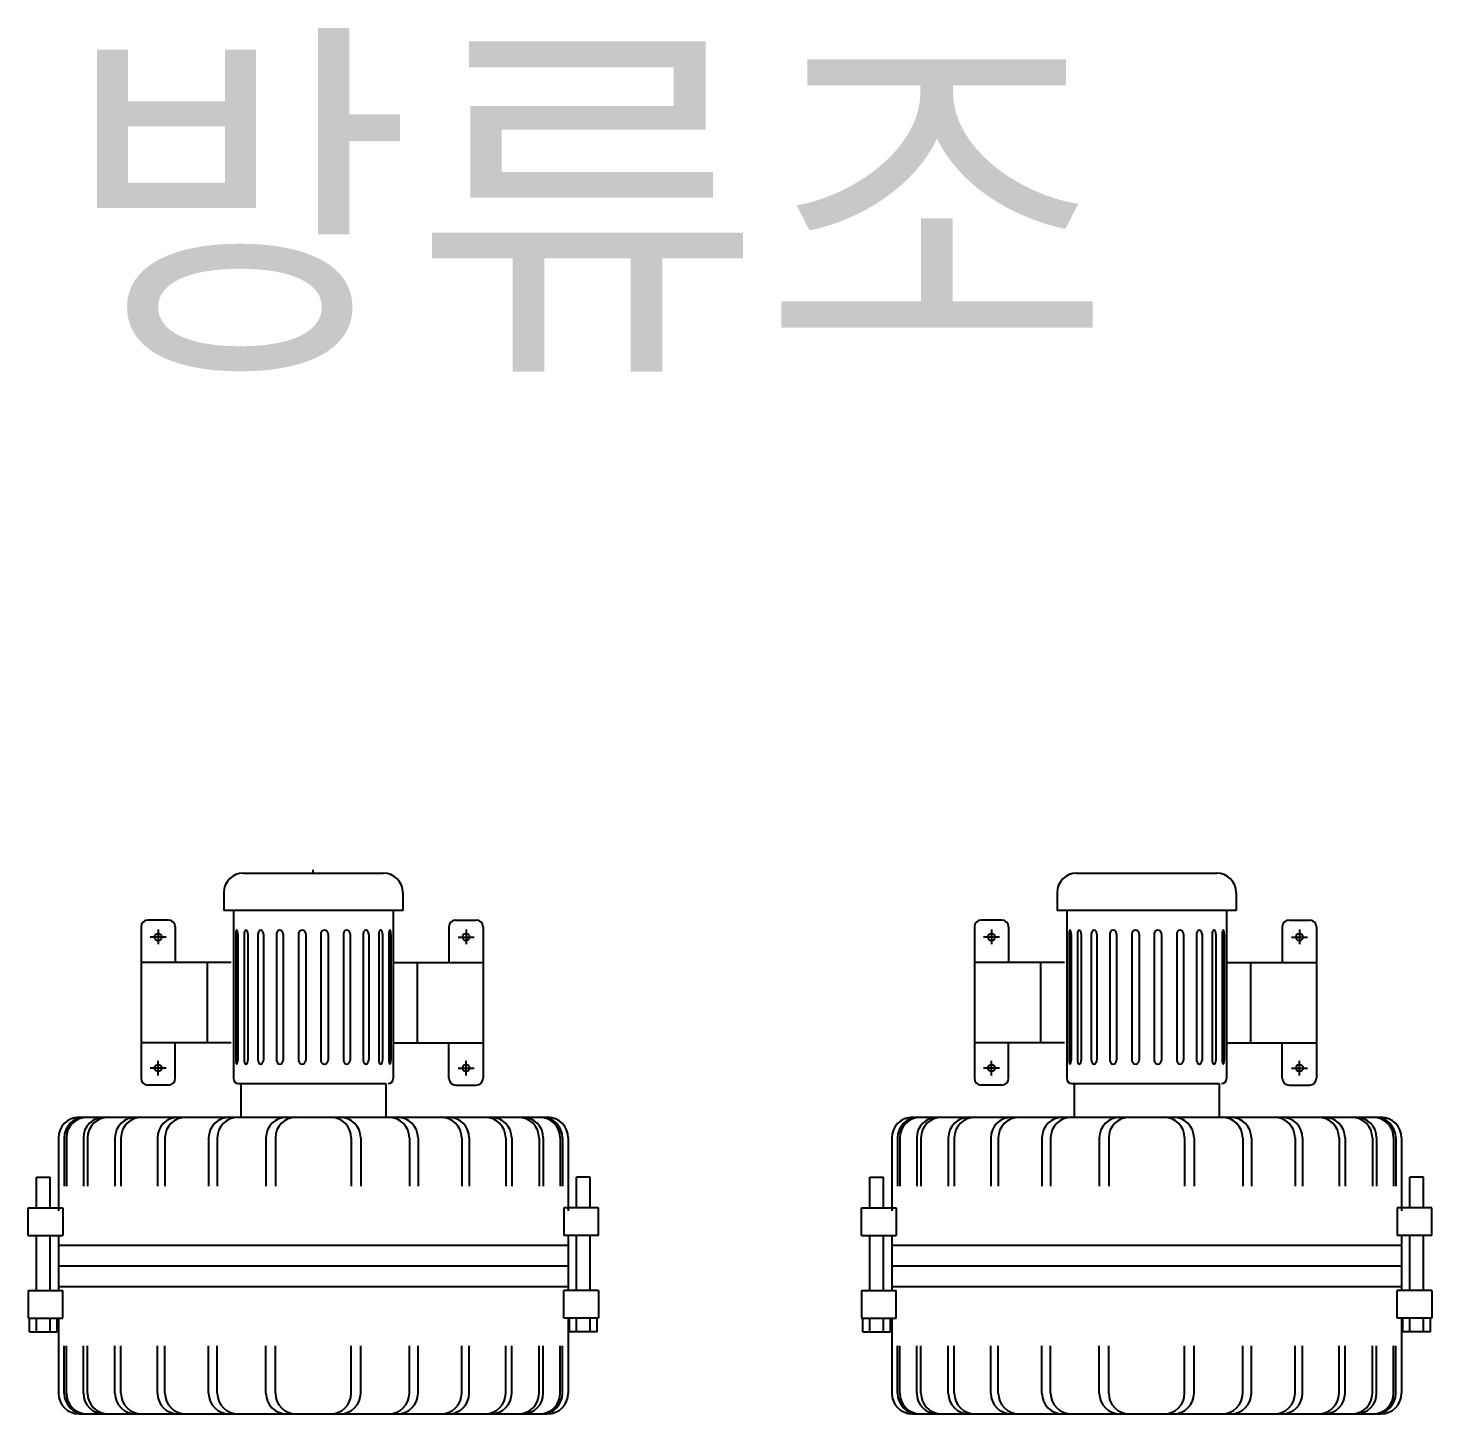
# Model space of a CAD drawing. Header units: millimetres. Extents: x 169673 to 334584, y 156879 to 224061.
# Drawn here: x 310228 to 310935, y 217730 to 218426 of the extents above; entities that cross this region are included whole.
import ezdxf
from ezdxf.enums import TextEntityAlignment as Align

# ---------------------------------------------------------------- set-up
doc = ezdxf.new("R2010")
doc.units = ezdxf.units.MM
doc.header["$LTSCALE"] = 40
doc.header["$MEASUREMENT"] = 0
doc.layers.get('0').update_dxf_attribs({"linetype": 'CONTINUOUS'})
doc.layers.add('A-MKXX-NAME', color=3, linetype='CONTINUOUS', lineweight=25)
doc.styles.add('맑은고딕', font='malgun.ttf')

# ---------------------------------------------------------------- blocks, each defined once
blk = doc.blocks.new('b1')
at = {"color": 4}
for p, q in [((286865.1, 240047.09), (286935.59, 240047.09)), ((287284.33, 240047.09), (287354.82, 240047.09)), ((286855.29, 240037.28), (286855.29, 240028.22)), ((286945.4, 240037.28), (286945.4, 240028.22)), ((287274.52, 240037.28), (287274.52, 240028.22)), ((287364.62, 240037.28), (287364.62, 240028.22)), ((286945.4, 240028.22), (286855.29, 240028.22)), ((286860.2, 240028.22), (286860.2, 239943.71)), ((286940.49, 240028.22), (286940.49, 239943.71)), ((287364.62, 240028.22), (287274.52, 240028.22)), ((287279.43, 240028.22), (287279.43, 239943.71)), ((287359.72, 240028.22), (287359.72, 239943.71)), ((286813.71, 240020.03), (286813.71, 239943.91)), ((286827.44, 240023.47), (286817.14, 240023.47)), ((286822.29, 240018.68), (286822.29, 240011.36)), ((286830.88, 240020.03), (286830.88, 240002.16)), ((286968.59, 240020.03), (286968.59, 240002.16)), ((286972.02, 240023.47), (286982.32, 240023.47)), ((286977.17, 240018.68), (286977.17, 240011.36)), ((286985.75, 240020.03), (286985.75, 239943.91)), ((287232.94, 240020.03), (287232.94, 239943.91)), ((287246.67, 240023.47), (287236.37, 240023.47)), ((287241.52, 240018.68), (287241.52, 240011.36)), ((287250.1, 240020.03), (287250.1, 240002.16)), ((287387.82, 240020.03), (287387.82, 240002.16)), ((287391.25, 240023.47), (287401.55, 240023.47)), ((287396.4, 240018.68), (287396.4, 240011.36)), ((287404.98, 240020.03), (287404.98, 239943.91)), ((286826.3, 240014.88), (286818.28, 240014.88)), ((286861.32, 240016.45), (286861.32, 239953.03)), ((286862.33, 240016.45), (286862.33, 239953.03)), ((286865.49, 240016.45), (286865.49, 239953.03)), ((286867.46, 240016.45), (286867.46, 239953.03)), ((286872.48, 240016.45), (286872.48, 239953.03)), ((286875.26, 240016.45), (286875.26, 239953.03)), ((286881.81, 240016.45), (286881.81, 239953.03)), ((286885.21, 240016.45), (286885.21, 239953.03)), ((286892.84, 240016.45), (286892.84, 239953.03)), ((286896.63, 240016.45), (286896.63, 239953.03)), ((286904.06, 240016.45), (286904.06, 239953.03)), ((286907.85, 240016.45), (286907.85, 239953.03)), ((286915.48, 240016.45), (286915.48, 239953.03)), ((286918.88, 240016.45), (286918.88, 239953.03)), ((286925.43, 240016.45), (286925.43, 239953.03)), ((286928.21, 240016.45), (286928.21, 239953.03)), ((286933.23, 240016.45), (286933.23, 239953.03)), ((286935.2, 240016.45), (286935.2, 239953.03)), ((286938.36, 240016.45), (286938.36, 239953.03)), ((286939.37, 240016.45), (286939.37, 239953.03)), ((286973.16, 240014.88), (286981.18, 240014.88)), ((287245.53, 240014.88), (287237.51, 240014.88)), ((287280.55, 240016.45), (287280.55, 239953.03)), ((287281.56, 240016.45), (287281.56, 239953.03)), ((287284.72, 240016.45), (287284.72, 239953.03)), ((287286.68, 240016.45), (287286.68, 239953.03)), ((287291.71, 240016.45), (287291.71, 239953.03)), ((287294.49, 240016.45), (287294.49, 239953.03)), ((287301.04, 240016.45), (287301.04, 239953.03)), ((287304.44, 240016.45), (287304.44, 239953.03)), ((287312.07, 240016.45), (287312.07, 239953.03)), ((287315.86, 240016.45), (287315.86, 239953.03)), ((287323.29, 240016.45), (287323.29, 239953.03)), ((287327.08, 240016.45), (287327.08, 239953.03)), ((287334.71, 240016.45), (287334.71, 239953.03)), ((287338.11, 240016.45), (287338.11, 239953.03)), ((287344.66, 240016.45), (287344.66, 239953.03)), ((287347.43, 240016.45), (287347.43, 239953.03)), ((287352.46, 240016.45), (287352.46, 239953.03)), ((287354.42, 240016.45), (287354.42, 239953.03)), ((287357.59, 240016.45), (287357.59, 239953.03)), ((287358.6, 240016.45), (287358.6, 239953.03)), ((287392.39, 240014.88), (287400.41, 240014.88)), ((286858.97, 240002.16), (286813.71, 240002.16)), ((286846.96, 240002.16), (286846.96, 239961.79)), ((286940.49, 240002.16), (286985.75, 240002.16)), ((286952.51, 240002.16), (286952.51, 239961.79)), ((287278.2, 240002.16), (287232.94, 240002.16)), ((287266.19, 240002.16), (287266.19, 239961.79)), ((287359.72, 240002.16), (287404.98, 240002.16)), ((287371.73, 240002.16), (287371.73, 239961.79)), ((286858.97, 239961.79), (286813.71, 239961.79)), ((286830.88, 239943.91), (286830.88, 239961.79)), ((286940.49, 239961.79), (286985.75, 239961.79)), ((286968.59, 239943.91), (286968.59, 239961.79)), ((287278.2, 239961.79), (287232.94, 239961.79)), ((287250.1, 239943.91), (287250.1, 239961.79)), ((287359.72, 239961.79), (287404.98, 239961.79)), ((287387.82, 239943.91), (287387.82, 239961.79)), ((286826.3, 239949.06), (286818.28, 239949.06)), ((286822.29, 239945.27), (286822.29, 239952.59)), ((286973.16, 239949.06), (286981.18, 239949.06)), ((286977.17, 239945.27), (286977.17, 239952.59)), ((287245.53, 239949.06), (287237.51, 239949.06)), ((287241.52, 239945.27), (287241.52, 239952.59)), ((287392.39, 239949.06), (287400.41, 239949.06)), ((287396.4, 239945.27), (287396.4, 239952.59)), ((286827.44, 239940.48), (286817.14, 239940.48)), ((286862.65, 239941.26), (286936.81, 239941.26)), ((286863.88, 239941.26), (286863.88, 239924.29)), ((286936.81, 239941.26), (286936.81, 239924.29)), ((286972.02, 239940.48), (286982.32, 239940.48)), ((287246.67, 239940.48), (287236.37, 239940.48)), ((287281.88, 239941.26), (287356.04, 239941.26)), ((287283.1, 239941.26), (287283.1, 239924.29)), ((287356.04, 239941.26), (287356.04, 239924.29)), ((287391.25, 239940.48), (287401.55, 239940.48)), ((286782.51, 239924.29), (287018.18, 239924.29)), ((287201.74, 239924.29), (287437.41, 239924.29)), ((286772.1, 239913.88), (286772.1, 239877.23)), ((286775.01, 239913.88), (286775.01, 239889.61)), ((286776.11, 239913.88), (286776.11, 239889.61)), ((286784.65, 239913.88), (286784.65, 239889.61)), ((286786.78, 239913.88), (286786.78, 239889.61)), ((286800.55, 239913.88), (286800.55, 239889.61)), ((286803.58, 239913.88), (286803.58, 239889.61)), ((286821.91, 239913.88), (286821.91, 239889.61)), ((286825.71, 239913.88), (286825.71, 239889.61)), ((286847.66, 239913.88), (286847.66, 239889.61)), ((286852.04, 239913.88), (286852.04, 239889.61)), ((286876.51, 239913.88), (286876.51, 239889.61)), ((286881.24, 239913.88), (286881.24, 239889.61)), ((286919.45, 239913.88), (286919.45, 239889.61)), ((286924.18, 239913.88), (286924.18, 239889.61)), ((286948.65, 239913.88), (286948.65, 239889.61)), ((286953.03, 239913.88), (286953.03, 239889.61)), ((286974.98, 239913.88), (286974.98, 239889.61)), ((286978.78, 239913.88), (286978.78, 239889.61)), ((286997.11, 239913.88), (286997.11, 239889.61)), ((287000.14, 239913.88), (287000.14, 239889.61)), ((287013.91, 239913.88), (287013.91, 239889.61)), ((287016.04, 239913.88), (287016.04, 239889.61)), ((287024.58, 239913.88), (287024.58, 239889.61)), ((287025.68, 239913.88), (287025.68, 239889.61)), ((287028.59, 239913.88), (287028.59, 239877.23)), ((287191.33, 239913.88), (287191.33, 239877.23)), ((287194.24, 239913.88), (287194.24, 239889.61)), ((287195.34, 239913.88), (287195.34, 239889.61)), ((287203.88, 239913.88), (287203.88, 239889.61)), ((287206.01, 239913.88), (287206.01, 239889.61)), ((287219.78, 239913.88), (287219.78, 239889.61)), ((287222.81, 239913.88), (287222.81, 239889.61)), ((287241.14, 239913.88), (287241.14, 239889.61)), ((287244.94, 239913.88), (287244.94, 239889.61)), ((287266.89, 239913.88), (287266.89, 239889.61)), ((287271.26, 239913.88), (287271.26, 239889.61)), ((287295.74, 239913.88), (287295.74, 239889.61)), ((287300.47, 239913.88), (287300.47, 239889.61)), ((287338.67, 239913.88), (287338.67, 239889.61)), ((287343.41, 239913.88), (287343.41, 239889.61)), ((287367.88, 239913.88), (287367.88, 239889.61)), ((287372.26, 239913.88), (287372.26, 239889.61)), ((287394.21, 239913.88), (287394.21, 239889.61)), ((287398, 239913.88), (287398, 239889.61)), ((287416.34, 239913.88), (287416.34, 239889.61)), ((287419.37, 239913.88), (287419.37, 239889.61)), ((287433.14, 239913.88), (287433.14, 239889.61)), ((287435.27, 239913.88), (287435.27, 239889.61)), ((287443.81, 239913.88), (287443.81, 239889.61)), ((287444.91, 239913.88), (287444.91, 239889.61)), ((287447.81, 239913.88), (287447.81, 239877.23)), ((286761.01, 239894.11), (286767.94, 239894.11)), ((286761.01, 239878.73), (286761.01, 239894.11)), ((286767.94, 239878.73), (286767.94, 239894.11)), ((287032.75, 239878.73), (287032.75, 239894.11)), ((287039.68, 239894.11), (287032.75, 239894.11)), ((287039.68, 239878.73), (287039.68, 239894.11)), ((287180.24, 239894.11), (287187.17, 239894.11)), ((287180.24, 239878.73), (287180.24, 239894.11)), ((287187.17, 239878.73), (287187.17, 239894.11)), ((287451.97, 239878.73), (287451.97, 239894.11)), ((287458.91, 239894.11), (287451.97, 239894.11)), ((287458.91, 239878.73), (287458.91, 239894.11)), ((286756.85, 239878.73), (286774.27, 239878.73)), ((286756.85, 239864.86), (286756.85, 239878.73)), ((286774.27, 239878.73), (286774.27, 239864.86)), ((287026.42, 239878.73), (287026.42, 239864.86)), ((287043.84, 239878.73), (287026.42, 239878.73)), ((287043.84, 239864.86), (287043.84, 239878.73)), ((287176.07, 239878.73), (287193.5, 239878.73)), ((287176.07, 239864.86), (287176.07, 239878.73)), ((287193.5, 239878.73), (287193.5, 239864.86)), ((287445.65, 239878.73), (287445.65, 239864.86)), ((287463.07, 239878.73), (287445.65, 239878.73)), ((287463.07, 239864.86), (287463.07, 239878.73)), ((286756.85, 239864.86), (286774.27, 239864.86)), ((286761.01, 239837.12), (286761.01, 239864.86)), ((286767.94, 239837.12), (286767.94, 239864.86)), ((286772.1, 239864.86), (286772.1, 239837.12)), ((287043.84, 239864.86), (287026.42, 239864.86)), ((287028.59, 239864.86), (287028.59, 239837.12)), ((287032.75, 239837.12), (287032.75, 239864.86)), ((287039.68, 239837.12), (287039.68, 239864.86)), ((287176.07, 239864.86), (287193.5, 239864.86)), ((287180.24, 239837.12), (287180.24, 239864.86)), ((287187.17, 239837.12), (287187.17, 239864.86)), ((287191.33, 239864.86), (287191.33, 239837.12)), ((287463.07, 239864.86), (287445.65, 239864.86)), ((287447.81, 239864.86), (287447.81, 239837.12)), ((287451.97, 239837.12), (287451.97, 239864.86)), ((287458.91, 239837.12), (287458.91, 239864.86)), ((286772.1, 239859.89), (287028.59, 239859.89)), ((287191.33, 239859.89), (287447.81, 239859.89)), ((286772.1, 239849.49), (287028.59, 239849.49)), ((287191.33, 239849.49), (287447.81, 239849.49)), ((286756.85, 239837.12), (286774.27, 239837.12)), ((286756.85, 239837.12), (286756.85, 239823.25)), ((286772.1, 239839.09), (287028.59, 239839.09)), ((286774.27, 239823.25), (286774.27, 239837.12)), ((287026.42, 239823.25), (287026.42, 239837.12)), ((287043.84, 239837.12), (287026.42, 239837.12)), ((287043.84, 239837.12), (287043.84, 239823.25)), ((287176.07, 239837.12), (287193.5, 239837.12)), ((287176.07, 239837.12), (287176.07, 239823.25)), ((287191.33, 239839.09), (287447.81, 239839.09)), ((287193.5, 239823.25), (287193.5, 239837.12)), ((287445.65, 239823.25), (287445.65, 239837.12)), ((287463.07, 239837.12), (287445.65, 239837.12)), ((287463.07, 239837.12), (287463.07, 239823.25)), ((286756.85, 239823.25), (286774.27, 239823.25)), ((286757.54, 239816.31), (286757.54, 239823.25)), ((286761.01, 239816.31), (286761.01, 239823.25)), ((286767.94, 239816.31), (286767.94, 239823.25)), ((286771.41, 239816.31), (286771.41, 239823.25)), ((286772.1, 239823.25), (286772.1, 239785.49)), ((287043.84, 239823.25), (287026.42, 239823.25)), ((287028.59, 239823.25), (287028.59, 239785.49)), ((287029.28, 239816.31), (287029.28, 239823.25)), ((287032.75, 239816.31), (287032.75, 239823.25)), ((287039.68, 239816.31), (287039.68, 239823.25)), ((287043.15, 239816.31), (287043.15, 239823.25)), ((287176.07, 239823.25), (287193.5, 239823.25)), ((287176.77, 239816.31), (287176.77, 239823.25)), ((287180.24, 239816.31), (287180.24, 239823.25)), ((287187.17, 239816.31), (287187.17, 239823.25)), ((287190.64, 239816.31), (287190.64, 239823.25)), ((287191.33, 239823.25), (287191.33, 239785.49)), ((287463.07, 239823.25), (287445.65, 239823.25)), ((287447.81, 239823.25), (287447.81, 239785.49)), ((287448.51, 239816.31), (287448.51, 239823.25)), ((287451.97, 239816.31), (287451.97, 239823.25)), ((287458.91, 239816.31), (287458.91, 239823.25)), ((287462.38, 239816.31), (287462.38, 239823.25)), ((286757.54, 239816.31), (286771.41, 239816.31)), ((287043.15, 239816.31), (287029.28, 239816.31)), ((287176.77, 239816.31), (287190.64, 239816.31)), ((287462.38, 239816.31), (287448.51, 239816.31)), ((286775.01, 239785.49), (286775.01, 239809.38)), ((286776.11, 239785.49), (286776.11, 239809.38)), ((286784.65, 239785.49), (286784.65, 239809.38)), ((286786.78, 239785.49), (286786.78, 239809.38)), ((286800.55, 239785.49), (286800.55, 239809.38)), ((286803.58, 239785.49), (286803.58, 239809.38)), ((286821.91, 239785.49), (286821.91, 239809.38)), ((286825.71, 239785.49), (286825.71, 239809.38)), ((286847.66, 239785.49), (286847.66, 239809.38)), ((286852.04, 239785.49), (286852.04, 239809.38)), ((286876.51, 239785.49), (286876.51, 239809.38)), ((286881.24, 239785.49), (286881.24, 239809.38)), ((286919.45, 239785.49), (286919.45, 239809.38)), ((286924.18, 239785.49), (286924.18, 239809.38)), ((286948.65, 239785.49), (286948.65, 239809.38)), ((286953.03, 239785.49), (286953.03, 239809.38)), ((286974.98, 239785.49), (286974.98, 239809.38)), ((286978.78, 239785.49), (286978.78, 239809.38)), ((286997.11, 239785.49), (286997.11, 239809.38)), ((287000.14, 239785.49), (287000.14, 239809.38)), ((287013.91, 239785.49), (287013.91, 239809.38)), ((287016.04, 239785.49), (287016.04, 239809.38)), ((287024.58, 239785.49), (287024.58, 239809.38)), ((287025.68, 239785.49), (287025.68, 239809.38)), ((287194.24, 239785.49), (287194.24, 239809.38)), ((287195.34, 239785.49), (287195.34, 239809.38)), ((287203.88, 239785.49), (287203.88, 239809.38)), ((287206.01, 239785.49), (287206.01, 239809.38)), ((287219.78, 239785.49), (287219.78, 239809.38)), ((287222.81, 239785.49), (287222.81, 239809.38)), ((287241.14, 239785.49), (287241.14, 239809.38)), ((287244.94, 239785.49), (287244.94, 239809.38)), ((287266.89, 239785.49), (287266.89, 239809.38)), ((287271.26, 239785.49), (287271.26, 239809.38)), ((287295.74, 239785.49), (287295.74, 239809.38)), ((287300.47, 239785.49), (287300.47, 239809.38)), ((287338.67, 239785.49), (287338.67, 239809.38)), ((287343.41, 239785.49), (287343.41, 239809.38)), ((287367.88, 239785.49), (287367.88, 239809.38)), ((287372.26, 239785.49), (287372.26, 239809.38)), ((287394.21, 239785.49), (287394.21, 239809.38)), ((287398, 239785.49), (287398, 239809.38)), ((287416.34, 239785.49), (287416.34, 239809.38)), ((287419.37, 239785.49), (287419.37, 239809.38)), ((287433.14, 239785.49), (287433.14, 239809.38)), ((287435.27, 239785.49), (287435.27, 239809.38)), ((287443.81, 239785.49), (287443.81, 239809.38)), ((287444.91, 239785.49), (287444.91, 239809.38)), ((286782.51, 239775.09), (287018.18, 239775.09)), ((287201.74, 239775.09), (287437.41, 239775.09))]:
    blk.add_line(p, q, dxfattribs=at)
for centre in [(286822.29, 240014.88), (286977.17, 240014.88), (287241.52, 240014.88), (287396.4, 240014.88), (286822.29, 239949.06), (286977.17, 239949.06), (287241.52, 239949.06), (287396.4, 239949.06)]:
    blk.add_circle(centre, 1.8, dxfattribs=at)
for centre, radius, start, end in [((286865.1, 240037.28), 9.81, 90, 180), ((286935.59, 240037.28), 9.81, 0, 90), ((287284.33, 240037.28), 9.81, 90, 180), ((287354.82, 240037.28), 9.81, 0, 90), ((286817.14, 240020.03), 3.43, 90, 180), ((286827.44, 240020.03), 3.43, 0, 90), ((286863.17, 240017.39), 1.76, 148.00103, 165.48918), ((286861.83, 240018.24), 0.174, 31.99897, 148.00103), ((286860.48, 240017.39), 1.76, 14.51082, 31.99897), ((286867.04, 240017.2), 1.41, 129.63927, 153.43495), ((286866.48, 240017.89), 0.521, 50.36072, 129.63928), ((286865.91, 240017.2), 1.41, 26.56505, 50.36073), ((286874.14, 240016.95), 1.53, 120.36119, 144.73561), ((286873.87, 240017.41), 0.997, 59.6388, 120.3612), ((286873.6, 240016.95), 1.53, 35.26439, 59.63881), ((286883.62, 240016.7), 1.74, 115.56145, 139.10661), ((286883.51, 240016.93), 1.48, 64.43856, 115.56144), ((286883.4, 240016.7), 1.74, 40.89339, 64.43855), ((286894.76, 240016.51), 1.9, 113.21088, 135.99297), ((286894.74, 240016.58), 1.83, 66.78913, 113.21087), ((286894.71, 240016.51), 1.9, 44.00703, 66.78912), ((286905.98, 240016.51), 1.9, 113.21088, 135.99297), ((286905.95, 240016.58), 1.83, 66.78913, 113.21087), ((286905.93, 240016.51), 1.9, 44.00703, 66.78912), ((286917.29, 240016.7), 1.74, 115.56145, 139.10661), ((286917.18, 240016.93), 1.48, 64.43856, 115.56144), ((286917.07, 240016.7), 1.74, 40.89339, 64.43855), ((286927.09, 240016.95), 1.53, 120.36119, 144.73561), ((286926.82, 240017.41), 0.997, 59.6388, 120.3612), ((286926.55, 240016.95), 1.53, 35.26439, 59.63881), ((286934.78, 240017.2), 1.41, 129.63927, 153.43495), ((286934.22, 240017.89), 0.521, 90, 129.63927), ((286934.22, 240017.89), 0.521, 50.36073, 90), ((286933.65, 240017.2), 1.41, 26.56505, 50.36073), ((286940.21, 240017.39), 1.76, 148.00103, 165.48918), ((286938.87, 240018.24), 0.174, 31.99897, 148.00103), ((286937.52, 240017.39), 1.76, 14.51082, 31.99897), ((286972.02, 240020.03), 3.43, 90, 180), ((286982.32, 240020.03), 3.43, 0, 90), ((287236.37, 240020.03), 3.43, 90, 180), ((287246.67, 240020.03), 3.43, 0, 90), ((287282.4, 240017.39), 1.76, 148.00103, 165.48918), ((287281.05, 240018.24), 0.174, 31.99897, 148.00103), ((287279.7, 240017.39), 1.76, 14.51082, 31.99897), ((287286.27, 240017.2), 1.41, 129.63927, 153.43495), ((287285.7, 240017.89), 0.521, 50.36072, 129.63928), ((287285.14, 240017.2), 1.41, 26.56505, 50.36073), ((287293.37, 240016.95), 1.53, 120.36119, 144.73561), ((287293.1, 240017.41), 0.997, 59.6388, 120.3612), ((287292.83, 240016.95), 1.53, 35.26439, 59.63881), ((287302.85, 240016.7), 1.74, 115.56145, 139.10661), ((287302.74, 240016.93), 1.48, 64.43856, 115.56144), ((287302.63, 240016.7), 1.74, 40.89339, 64.43855), ((287313.99, 240016.51), 1.9, 113.21088, 135.99297), ((287313.97, 240016.58), 1.83, 66.78913, 113.21087), ((287313.94, 240016.51), 1.9, 44.00703, 66.78912), ((287325.21, 240016.51), 1.9, 113.21088, 135.99297), ((287325.18, 240016.58), 1.83, 66.78913, 113.21087), ((287325.15, 240016.51), 1.9, 44.00703, 66.78912), ((287336.52, 240016.7), 1.74, 115.56145, 139.10661), ((287336.41, 240016.93), 1.48, 64.43856, 115.56144), ((287336.29, 240016.7), 1.74, 40.89339, 64.43855), ((287346.32, 240016.95), 1.53, 120.36119, 144.73561), ((287346.05, 240017.41), 0.997, 59.6388, 120.3612), ((287345.77, 240016.95), 1.53, 35.26439, 59.63881), ((287354.01, 240017.2), 1.41, 129.63927, 153.43495), ((287353.44, 240017.89), 0.521, 90, 129.63927), ((287353.44, 240017.89), 0.521, 50.36073, 90), ((287352.88, 240017.2), 1.41, 26.56505, 50.36073), ((287359.44, 240017.39), 1.76, 148.00103, 165.48918), ((287358.09, 240018.24), 0.174, 31.99897, 148.00103), ((287356.74, 240017.39), 1.76, 14.51082, 31.99897), ((287391.25, 240020.03), 3.43, 90, 180), ((287401.55, 240020.03), 3.43, 0, 90), ((286868.89, 240016.45), 7.57, 173.8809, 180), ((286865.37, 240016.82), 4.03, 165.48918, 173.8809), ((286858.28, 240016.82), 4.03, 6.1191, 14.51082), ((286854.76, 240016.45), 7.57, 360, 6.1191), ((286869.41, 240016.45), 3.91, 168.29908, 180), ((286867.95, 240016.75), 2.43, 153.43495, 168.29908), ((286865, 240016.75), 2.43, 11.70092, 26.56505), ((286863.54, 240016.45), 3.91, 0, 11.70092), ((286875.25, 240016.45), 2.76, 163.67505, 180), ((286874.57, 240016.65), 2.06, 144.73561, 163.67505), ((286873.17, 240016.65), 2.06, 16.32495, 35.26439), ((286872.49, 240016.45), 2.76, 360, 16.32495), ((286884.07, 240016.45), 2.26, 160.2661, 180), ((286883.8, 240016.55), 1.97, 139.10661, 160.2661), ((286883.22, 240016.55), 1.97, 19.7339, 40.89339), ((286882.95, 240016.45), 2.26, 0, 19.7339), ((286894.87, 240016.45), 2.03, 158.19367, 180), ((286894.81, 240016.47), 1.96, 135.99297, 158.19367), ((286894.67, 240016.47), 1.96, 21.80633, 44.00703), ((286894.6, 240016.45), 2.03, 0, 21.80633), ((286906.09, 240016.45), 2.03, 158.19367, 180), ((286906.02, 240016.47), 1.96, 135.99297, 158.19367), ((286905.88, 240016.47), 1.96, 21.80633, 44.00703), ((286905.82, 240016.45), 2.03, 0, 21.80633), ((286917.74, 240016.45), 2.26, 160.2661, 180), ((286917.47, 240016.55), 1.97, 139.10661, 160.2661), ((286916.89, 240016.55), 1.97, 19.7339, 40.89339), ((286916.62, 240016.45), 2.26, 360, 19.7339), ((286928.2, 240016.45), 2.76, 163.67505, 180), ((286927.52, 240016.65), 2.06, 144.73561, 163.67505), ((286926.12, 240016.65), 2.06, 16.32495, 35.26439), ((286925.44, 240016.45), 2.76, 360, 16.32495), ((286937.15, 240016.45), 3.91, 168.29908, 180), ((286935.69, 240016.75), 2.43, 153.43495, 168.29908), ((286932.74, 240016.75), 2.43, 11.70092, 26.56505), ((286931.28, 240016.45), 3.91, 360, 11.70092), ((286945.93, 240016.45), 7.57, 173.8809, 180), ((286942.41, 240016.82), 4.03, 165.48918, 173.8809), ((286935.32, 240016.82), 4.03, 6.1191, 14.51082), ((286931.8, 240016.45), 7.57, 360, 6.1191), ((287288.12, 240016.45), 7.57, 173.8809, 180), ((287284.59, 240016.82), 4.03, 165.48918, 173.8809), ((287277.51, 240016.82), 4.03, 6.1191, 14.51082), ((287273.99, 240016.45), 7.57, 360, 6.1191), ((287288.63, 240016.45), 3.91, 168.29908, 180), ((287287.18, 240016.75), 2.43, 153.43495, 168.29908), ((287284.22, 240016.75), 2.43, 11.70092, 26.56505), ((287282.77, 240016.45), 3.91, 0, 11.70092), ((287294.48, 240016.45), 2.76, 163.67505, 180), ((287293.8, 240016.65), 2.06, 144.73561, 163.67505), ((287292.4, 240016.65), 2.06, 16.32495, 35.26439), ((287291.72, 240016.45), 2.76, 360, 16.32495), ((287303.3, 240016.45), 2.26, 160.2661, 180), ((287303.03, 240016.55), 1.97, 139.10661, 160.2661), ((287302.45, 240016.55), 1.97, 19.7339, 40.89339), ((287302.18, 240016.45), 2.26, 0, 19.7339), ((287314.1, 240016.45), 2.03, 158.19367, 180), ((287314.03, 240016.47), 1.96, 135.99297, 158.19367), ((287313.9, 240016.47), 1.96, 21.80633, 44.00703), ((287313.83, 240016.45), 2.03, 0, 21.80633), ((287325.32, 240016.45), 2.03, 158.19367, 180), ((287325.25, 240016.47), 1.96, 135.99297, 158.19367), ((287325.11, 240016.47), 1.96, 21.80633, 44.00703), ((287325.05, 240016.45), 2.03, 0, 21.80633), ((287336.97, 240016.45), 2.26, 160.2661, 180), ((287336.69, 240016.55), 1.97, 139.10661, 160.2661), ((287336.12, 240016.55), 1.97, 19.7339, 40.89339), ((287335.85, 240016.45), 2.26, 360, 19.7339), ((287347.42, 240016.45), 2.76, 163.67505, 180), ((287346.75, 240016.65), 2.06, 144.73561, 163.67505), ((287345.35, 240016.65), 2.06, 16.32495, 35.26439), ((287344.67, 240016.45), 2.76, 360, 16.32495), ((287356.37, 240016.45), 3.91, 168.29908, 180), ((287354.92, 240016.75), 2.43, 153.43495, 168.29908), ((287351.96, 240016.75), 2.43, 11.70092, 26.56505), ((287350.51, 240016.45), 3.91, 360, 11.70092), ((287365.16, 240016.45), 7.57, 173.8809, 180), ((287361.63, 240016.82), 4.03, 165.48918, 173.8809), ((287354.55, 240016.82), 4.03, 6.1191, 14.51082), ((287351.03, 240016.45), 7.57, 360, 6.1191), ((286868.89, 239953.03), 7.57, 180, 186.1191), ((286865.37, 239952.65), 4.03, 186.1191, 194.51082), ((286863.17, 239952.08), 1.76, 194.51082, 211.99897), ((286861.83, 239951.24), 0.174, 211.99898, 328.00102), ((286860.48, 239952.08), 1.76, 328.00103, 345.48918), ((286858.28, 239952.65), 4.03, 345.48918, 353.8809), ((286854.76, 239953.03), 7.57, 353.8809, 0), ((286869.41, 239953.03), 3.91, 180, 191.70092), ((286867.95, 239952.72), 2.43, 191.70092, 206.56505), ((286867.04, 239952.27), 1.41, 206.56505, 230.36073), ((286866.48, 239951.58), 0.521, 230.36073, 309.63927), ((286865.91, 239952.27), 1.41, 309.63927, 333.43495), ((286865, 239952.72), 2.43, 333.43495, 348.29908), ((286863.54, 239953.03), 3.91, 348.29908, 360), ((286875.25, 239953.03), 2.76, 180, 196.32495), ((286874.57, 239952.83), 2.06, 196.32495, 215.26439), ((286874.14, 239952.52), 1.53, 215.26439, 239.63881), ((286873.87, 239952.06), 0.997, 239.63881, 300.36119), ((286873.6, 239952.52), 1.53, 300.36119, 324.73561), ((286873.17, 239952.83), 2.06, 324.73561, 343.67505), ((286872.49, 239953.03), 2.76, 343.67505, 0), ((286884.07, 239953.03), 2.26, 180, 199.7339), ((286883.8, 239952.93), 1.97, 199.7339, 220.89339), ((286883.62, 239952.78), 1.74, 220.89339, 244.43855), ((286883.51, 239952.54), 1.48, 244.43855, 295.56145), ((286883.4, 239952.78), 1.74, 295.56145, 319.10661), ((286883.22, 239952.93), 1.97, 319.10661, 340.2661), ((286882.95, 239953.03), 2.26, 340.2661, 360), ((286894.87, 239953.03), 2.03, 180, 201.80633), ((286894.81, 239953), 1.96, 201.80633, 224.00703), ((286894.76, 239952.96), 1.9, 224.00703, 246.78912), ((286894.74, 239952.9), 1.83, 246.78911, 293.21089), ((286894.71, 239952.96), 1.9, 293.21088, 315.99297), ((286894.67, 239953), 1.96, 315.99297, 338.19367), ((286894.6, 239953.03), 2.03, 338.19367, 0), ((286906.09, 239953.03), 2.03, 180, 201.80633), ((286906.02, 239953), 1.96, 201.80633, 224.00703), ((286905.98, 239952.96), 1.9, 224.00703, 246.78912), ((286905.95, 239952.9), 1.83, 246.78911, 293.21089), ((286905.93, 239952.96), 1.9, 293.21088, 315.99297), ((286905.88, 239953), 1.96, 315.99297, 338.19367), ((286905.82, 239953.03), 2.03, 338.19367, 0), ((286917.74, 239953.03), 2.26, 180, 199.7339), ((286917.47, 239952.93), 1.97, 199.7339, 220.89339), ((286917.29, 239952.78), 1.74, 220.89339, 244.43855), ((286917.18, 239952.54), 1.48, 244.43855, 295.56145), ((286917.07, 239952.78), 1.74, 295.56145, 319.10661), ((286916.89, 239952.93), 1.97, 319.10661, 340.2661), ((286916.62, 239953.03), 2.26, 340.2661, 0), ((286928.2, 239953.03), 2.76, 180, 196.32495), ((286927.52, 239952.83), 2.06, 196.32495, 215.26439), ((286927.09, 239952.52), 1.53, 215.26439, 239.63881), ((286926.82, 239952.06), 0.997, 239.63881, 300.36119), ((286926.55, 239952.52), 1.53, 300.36119, 324.73561), ((286926.12, 239952.83), 2.06, 324.73561, 343.67505), ((286925.44, 239953.03), 2.76, 343.67505, 0), ((286937.15, 239953.03), 3.91, 180, 191.70092), ((286935.69, 239952.72), 2.43, 191.70092, 206.56505), ((286934.78, 239952.27), 1.41, 206.56505, 230.36073), ((286934.22, 239951.58), 0.521, 230.36073, 270), ((286934.22, 239951.58), 0.521, 270, 309.63927), ((286933.65, 239952.27), 1.41, 309.63927, 333.43495), ((286932.74, 239952.72), 2.43, 333.43495, 348.29908), ((286931.28, 239953.03), 3.91, 348.29908, 0), ((286945.93, 239953.03), 7.57, 180, 186.1191), ((286942.41, 239952.65), 4.03, 186.1191, 194.51082), ((286940.21, 239952.08), 1.76, 194.51082, 211.99897), ((286938.87, 239951.24), 0.174, 211.99898, 328.00102), ((286937.52, 239952.08), 1.76, 328.00103, 345.48918), ((286935.32, 239952.65), 4.03, 345.48918, 353.8809), ((286931.8, 239953.03), 7.57, 353.8809, 0), ((287288.12, 239953.03), 7.57, 180, 186.1191), ((287284.59, 239952.65), 4.03, 186.1191, 194.51082), ((287282.4, 239952.08), 1.76, 194.51082, 211.99897), ((287281.05, 239951.24), 0.174, 211.99898, 328.00102), ((287279.7, 239952.08), 1.76, 328.00103, 345.48918), ((287277.51, 239952.65), 4.03, 345.48918, 353.8809), ((287273.99, 239953.03), 7.57, 353.8809, 0), ((287288.63, 239953.03), 3.91, 180, 191.70092), ((287287.18, 239952.72), 2.43, 191.70092, 206.56505), ((287286.27, 239952.27), 1.41, 206.56505, 230.36073), ((287285.7, 239951.58), 0.521, 230.36073, 309.63927), ((287285.14, 239952.27), 1.41, 309.63927, 333.43495), ((287284.22, 239952.72), 2.43, 333.43495, 348.29908), ((287282.77, 239953.03), 3.91, 348.29908, 360), ((287294.48, 239953.03), 2.76, 180, 196.32495), ((287293.8, 239952.83), 2.06, 196.32495, 215.26439), ((287293.37, 239952.52), 1.53, 215.26439, 239.63881), ((287293.1, 239952.06), 0.997, 239.63881, 300.36119), ((287292.83, 239952.52), 1.53, 300.36119, 324.73561), ((287292.4, 239952.83), 2.06, 324.73561, 343.67505), ((287291.72, 239953.03), 2.76, 343.67505, 0), ((287303.3, 239953.03), 2.26, 180, 199.7339), ((287303.03, 239952.93), 1.97, 199.7339, 220.89339), ((287302.85, 239952.78), 1.74, 220.89339, 244.43855), ((287302.74, 239952.54), 1.48, 244.43855, 295.56145), ((287302.63, 239952.78), 1.74, 295.56145, 319.10661), ((287302.45, 239952.93), 1.97, 319.10661, 340.2661), ((287302.18, 239953.03), 2.26, 340.2661, 360), ((287314.1, 239953.03), 2.03, 180, 201.80633), ((287314.03, 239953), 1.96, 201.80633, 224.00703), ((287313.99, 239952.96), 1.9, 224.00703, 246.78912), ((287313.97, 239952.9), 1.83, 246.78911, 293.21089), ((287313.94, 239952.96), 1.9, 293.21088, 315.99297), ((287313.9, 239953), 1.96, 315.99297, 338.19367), ((287313.83, 239953.03), 2.03, 338.19367, 0), ((287325.32, 239953.03), 2.03, 180, 201.80633), ((287325.25, 239953), 1.96, 201.80633, 224.00703), ((287325.21, 239952.96), 1.9, 224.00703, 246.78912), ((287325.18, 239952.9), 1.83, 246.78911, 293.21089), ((287325.15, 239952.96), 1.9, 293.21088, 315.99297), ((287325.11, 239953), 1.96, 315.99297, 338.19367), ((287325.05, 239953.03), 2.03, 338.19367, 0), ((287336.97, 239953.03), 2.26, 180, 199.7339), ((287336.69, 239952.93), 1.97, 199.7339, 220.89339), ((287336.52, 239952.78), 1.74, 220.89339, 244.43855), ((287336.41, 239952.54), 1.48, 244.43855, 295.56145), ((287336.29, 239952.78), 1.74, 295.56145, 319.10661), ((287336.12, 239952.93), 1.97, 319.10661, 340.2661), ((287335.85, 239953.03), 2.26, 340.2661, 0), ((287347.42, 239953.03), 2.76, 180, 196.32495), ((287346.75, 239952.83), 2.06, 196.32495, 215.26439), ((287346.32, 239952.52), 1.53, 215.26439, 239.63881), ((287346.05, 239952.06), 0.997, 239.63881, 300.36119), ((287345.77, 239952.52), 1.53, 300.36119, 324.73561), ((287345.35, 239952.83), 2.06, 324.73561, 343.67505), ((287344.67, 239953.03), 2.76, 343.67505, 0), ((287356.37, 239953.03), 3.91, 180, 191.70092), ((287354.92, 239952.72), 2.43, 191.70092, 206.56505), ((287354.01, 239952.27), 1.41, 206.56505, 230.36073), ((287353.44, 239951.58), 0.521, 230.36073, 270), ((287353.44, 239951.58), 0.521, 270, 309.63927), ((287352.88, 239952.27), 1.41, 309.63927, 333.43495), ((287351.96, 239952.72), 2.43, 333.43495, 348.29908), ((287350.51, 239953.03), 3.91, 348.29908, 0), ((287365.16, 239953.03), 7.57, 180, 186.1191), ((287361.63, 239952.65), 4.03, 186.1191, 194.51082), ((287359.44, 239952.08), 1.76, 194.51082, 211.99897), ((287358.09, 239951.24), 0.174, 211.99898, 328.00102), ((287356.74, 239952.08), 1.76, 328.00103, 345.48918), ((287354.55, 239952.65), 4.03, 345.48918, 353.8809), ((287351.03, 239953.03), 7.57, 353.8809, 0), ((286817.14, 239943.91), 3.43, 180, 270), ((286827.44, 239943.91), 3.43, 270, 0), ((286862.65, 239943.71), 2.45, 180, 270), ((286938.04, 239943.71), 2.45, 270, 0), ((286972.02, 239943.91), 3.43, 180, 270), ((286982.32, 239943.91), 3.43, 270, 0), ((287236.37, 239943.91), 3.43, 180, 270), ((287246.67, 239943.91), 3.43, 270, 0), ((287281.88, 239943.71), 2.45, 180, 270), ((287357.27, 239943.71), 2.45, 270, 0), ((287391.25, 239943.91), 3.43, 180, 270), ((287401.55, 239943.91), 3.43, 270, 0), ((286782.51, 239913.88), 10.4, 90, 180), ((286785.41, 239913.88), 10.4, 90, 180), ((286786.51, 239913.88), 10.4, 90, 180), ((286795.06, 239913.88), 10.4, 90, 180), ((286797.18, 239913.88), 10.4, 90, 180), ((286810.96, 239913.88), 10.4, 90, 180), ((286813.98, 239913.88), 10.4, 90, 180), ((286832.32, 239913.88), 10.4, 90, 180), ((286836.11, 239913.88), 10.4, 90, 180), ((286858.07, 239913.88), 10.4, 90, 180), ((286862.44, 239913.88), 10.4, 90, 180), ((286886.91, 239913.88), 10.4, 90, 180), ((286891.65, 239913.88), 10.4, 90, 180), ((286909.04, 239913.88), 10.4, 0, 90), ((286913.78, 239913.88), 10.4, 0, 90), ((286938.25, 239913.88), 10.4, 0, 90), ((286942.62, 239913.88), 10.4, 0, 90), ((286964.58, 239913.88), 10.4, 0, 90), ((286968.37, 239913.88), 10.4, 0, 90), ((286986.71, 239913.88), 10.4, 0, 90), ((286989.73, 239913.88), 10.4, 0, 90), ((287003.51, 239913.88), 10.4, 0, 90), ((287005.64, 239913.88), 10.4, 0, 90), ((287014.18, 239913.88), 10.4, 0, 90), ((287015.28, 239913.88), 10.4, 0, 90), ((287018.18, 239913.88), 10.4, 0, 90), ((287201.74, 239913.88), 10.4, 90, 180), ((287204.64, 239913.88), 10.4, 90, 180), ((287205.74, 239913.88), 10.4, 90, 180), ((287214.28, 239913.88), 10.4, 90, 180), ((287216.41, 239913.88), 10.4, 90, 180), ((287230.18, 239913.88), 10.4, 90, 180), ((287233.21, 239913.88), 10.4, 90, 180), ((287251.54, 239913.88), 10.4, 90, 180), ((287255.34, 239913.88), 10.4, 90, 180), ((287277.29, 239913.88), 10.4, 90, 180), ((287281.67, 239913.88), 10.4, 90, 180), ((287306.14, 239913.88), 10.4, 90, 180), ((287310.87, 239913.88), 10.4, 90, 180), ((287328.27, 239913.88), 10.4, 0, 90), ((287333, 239913.88), 10.4, 0, 90), ((287357.48, 239913.88), 10.4, 0, 90), ((287361.85, 239913.88), 10.4, 0, 90), ((287383.81, 239913.88), 10.4, 0, 90), ((287387.6, 239913.88), 10.4, 0, 90), ((287405.93, 239913.88), 10.4, 0, 90), ((287408.96, 239913.88), 10.4, 0, 90), ((287422.74, 239913.88), 10.4, 0, 90), ((287424.86, 239913.88), 10.4, 0, 90), ((287433.41, 239913.88), 10.4, 0, 90), ((287434.51, 239913.88), 10.4, 0, 90), ((287437.41, 239913.88), 10.4, 0, 90), ((286782.51, 239785.49), 10.4, 180, 270), ((286785.41, 239785.49), 10.4, 180, 270), ((286786.51, 239785.49), 10.4, 180, 270), ((286795.06, 239785.49), 10.4, 180, 270), ((286797.18, 239785.49), 10.4, 180, 270), ((286810.96, 239785.49), 10.4, 180, 270), ((286813.98, 239785.49), 10.4, 180, 270), ((286832.32, 239785.49), 10.4, 180, 270), ((286836.11, 239785.49), 10.4, 180, 270), ((286858.07, 239785.49), 10.4, 180, 270), ((286862.44, 239785.49), 10.4, 180, 270), ((286886.91, 239785.49), 10.4, 180, 270), ((286891.65, 239785.49), 10.4, 180, 270), ((286909.04, 239785.49), 10.4, 270, 0), ((286913.78, 239785.49), 10.4, 270, 0), ((286938.25, 239785.49), 10.4, 270, 0), ((286942.62, 239785.49), 10.4, 270, 0), ((286964.58, 239785.49), 10.4, 270, 0), ((286968.37, 239785.49), 10.4, 270, 0), ((286986.71, 239785.49), 10.4, 270, 0), ((286989.73, 239785.49), 10.4, 270, 0), ((287003.51, 239785.49), 10.4, 270, 0), ((287005.64, 239785.49), 10.4, 270, 0), ((287014.18, 239785.49), 10.4, 270, 0), ((287015.28, 239785.49), 10.4, 270, 0), ((287018.18, 239785.49), 10.4, 270, 0), ((287201.74, 239785.49), 10.4, 180, 270), ((287204.64, 239785.49), 10.4, 180, 270), ((287205.74, 239785.49), 10.4, 180, 270), ((287214.28, 239785.49), 10.4, 180, 270), ((287216.41, 239785.49), 10.4, 180, 270), ((287230.18, 239785.49), 10.4, 180, 270), ((287233.21, 239785.49), 10.4, 180, 270), ((287251.54, 239785.49), 10.4, 180, 270), ((287255.34, 239785.49), 10.4, 180, 270), ((287277.29, 239785.49), 10.4, 180, 270), ((287281.67, 239785.49), 10.4, 180, 270), ((287306.14, 239785.49), 10.4, 180, 270), ((287310.87, 239785.49), 10.4, 180, 270), ((287328.27, 239785.49), 10.4, 270, 0), ((287333, 239785.49), 10.4, 270, 0), ((287357.48, 239785.49), 10.4, 270, 0), ((287361.85, 239785.49), 10.4, 270, 0), ((287383.81, 239785.49), 10.4, 270, 0), ((287387.6, 239785.49), 10.4, 270, 0), ((287405.93, 239785.49), 10.4, 270, 0), ((287408.96, 239785.49), 10.4, 270, 0), ((287422.74, 239785.49), 10.4, 270, 0), ((287424.86, 239785.49), 10.4, 270, 0), ((287433.41, 239785.49), 10.4, 270, 0), ((287434.51, 239785.49), 10.4, 270, 0), ((287437.41, 239785.49), 10.4, 270, 0)]:
    blk.add_arc(centre, radius, start, end, dxfattribs=at)

msp = doc.modelspace()

# ---------------------------------------------------------------- linework, layer by layer
msp.add_lwpolyline([(310371.9, 218001.52), (310371.9, 218003.15)])

# ---------------------------------------------------------------- block references
msp.add_blockref('b1', (23471.55, -22045.57))

# ---------------------------------------------------------------- texts
at = {"layer": 'A-MKXX-NAME', "style": '맑은고딕'}
msp.add_text('방류조', height=140, dxfattribs=at).set_placement((310510, 218338.58), align=Align.MIDDLE_CENTER)

doc.saveas('drawing.dxf')
